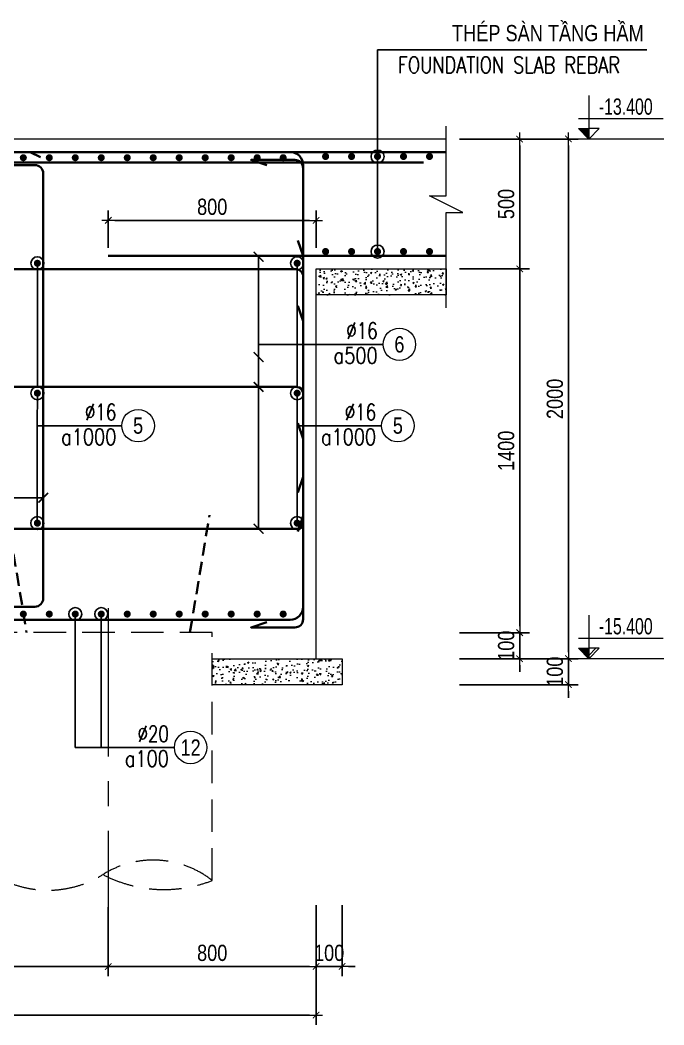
# Model space of a CAD drawing. Header units: millimetres. Extents: x -134772 to 84392, y -129535 to 67259.
# Drawn here: x 29416 to 31894, y 42337 to 46204 of the extents above; entities that cross this region are included whole.
import ezdxf
from ezdxf.enums import TextEntityAlignment as Align

# ---------------------------------------------------------------- set-up
doc = ezdxf.new("R2010")
doc.units = ezdxf.units.MM
doc.header["$MEASUREMENT"] = 0
doc.linetypes.add('CENTER2', pattern=[28.575, 19.05, -3.175, 3.175, -3.175])
doc.linetypes.add('HIDDEN', pattern=[0.375, 0.25, -0.125])
doc.layers.get('Defpoints').update_dxf_attribs({"color": 252})
for name, color, linetype, lineweight in [('KC-TRUC', 5, 'CENTER2', 18), ('NDC_S_BREAK-LINE', 1, 'Continuous', 15), ('NDC_S_CONTINUOUS', 3, 'Continuous', 20), ('NDC_S_DIM', 1, 'Continuous', 9), ('NDC_S_ENG TITLE', 3, 'Continuous', 20), ('NDC_S_HATCH MATERIAL', 8, 'Continuous', 13), ('NDC_S_LEADER', 1, 'Continuous', 9), ('NDC_S_REBAR', 4, 'Continuous', 35), ('NDC_S_THIN LINE', 1, 'Continuous', 5), ('NDC_S_VN TEXT', 7, 'Continuous', 9)]:
    doc.layers.add(name, color=color, linetype=linetype, lineweight=lineweight)
doc.styles.add('ARIAL', font='arial.ttf', dxfattribs={"width": 0.8})
doc.styles.add('NDC_ARIAL', font='arial.ttf', dxfattribs={"width": 0.8})
doc.styles.add('NDC_ROMANS', font='romans.shx', dxfattribs={"width": 0.8})
doc.dimstyles.new('NDC_1-25', dxfattribs={"dimscale": 25, "dimtxt": 2.5, "dimasz": 1, "dimexe": 1.5, "dimexo": 0, "dimgap": 0.8, "dimtad": 1, "dimdec": 0, "dimdsep": 46, "dimtxsty": 'NDC_ARIAL', "dimblk": 'DIMMARK', "dimcen": 49999.938995, "dimdle": 1.5, "dimclrd": 1, "dimclre": 1, "dimclrt": 3, "dimadec": 0, "dimazin": 0, "dimtfac": 1, "dimtdec": 0, "dimtix": 1, "dimtmove": 2, "dimatfit": 3, "dimfxl": 1, "dimarcsym": 0})

# ---------------------------------------------------------------- blocks, each defined once
blk = doc.blocks.new('DIMMARK')
at = {"layer": 'NDC_S_DIM', "color": 1}
blk.add_line((-1.5, 0), (1, 0), dxfattribs=at)
at = {"layer": 'NDC_S_DIM', "color": 2, "const_width": 0.15}
blk.add_lwpolyline([(-0.5, -0.5), (0.5, 0.5)], dxfattribs=at)
blk = doc.blocks.new('*D355')
at = {"layer": 'Defpoints', "color": 0, "transparency": 16777216}
for p in [(29755.4, 45433.5), (29755.4, 45328.1), (30555.4, 45328.1)]:
    blk.add_point(p, dxfattribs=at)
at = {"layer": 'NDC_S_DIM', "color": 1, "lineweight": -2, "transparency": 16777216}
for p, q in [((29755.4, 45328.1), (29755.4, 45471)), ((30555.4, 45328.1), (30555.4, 45471)), ((30530.4, 45433.5), (29780.4, 45433.5))]:
    blk.add_line(p, q, dxfattribs=at)
at = {"layer": 'NDC_S_DIM', "color": 1, "lineweight": -2, "transparency": 16777216, "xscale": 25, "yscale": 25, "zscale": 25, "rotation": 180}
blk.add_blockref('DIMMARK', (29755.4, 45433.5), dxfattribs=at)
at = {"layer": 'NDC_S_DIM', "color": 1, "lineweight": -2, "transparency": 16777216, "xscale": 25, "yscale": 25, "zscale": 25}
blk.add_blockref('DIMMARK', (30555.4, 45433.5), dxfattribs=at)
at = {"layer": 'NDC_S_DIM', "color": 3, "transparency": 16777216, "insert": (30155.4, 45485.4), "char_height": 62.5, "attachment_point": 5, "style": 'NDC_ARIAL'}
blk.add_mtext('800', dxfattribs=at)
blk = doc.blocks.new('*D357')
at = {"layer": 'Defpoints', "color": 0, "transparency": 16777216}
for p in [(31106.7, 45246.5), (31338.8, 45246.5), (31106.7, 43846.8)]:
    blk.add_point(p, dxfattribs=at)
at = {"layer": 'NDC_S_DIM', "color": 1, "lineweight": -2, "transparency": 16777216}
for p, q in [((31106.7, 45246.5), (31376.3, 45246.5)), ((31338.8, 43871.8), (31338.8, 45221.5)), ((31106.7, 43846.8), (31376.3, 43846.8))]:
    blk.add_line(p, q, dxfattribs=at)
at = {"layer": 'NDC_S_DIM', "color": 1, "lineweight": -2, "transparency": 16777216, "xscale": 25, "yscale": 25, "zscale": 25}
for p, rotation in [((31338.8, 45246.5), 90), ((31338.8, 43846.8), 270)]:
    blk.add_blockref('DIMMARK', p, dxfattribs=dict(at, rotation=rotation))
at = {"layer": 'NDC_S_DIM', "color": 3, "transparency": 16777216, "insert": (31286.9, 44546.6), "char_height": 62.5, "attachment_point": 5, "rotation": 90, "style": 'NDC_ARIAL'}
blk.add_mtext('1400', dxfattribs=at)
blk = doc.blocks.new('*D358')
at = {"layer": 'Defpoints', "color": 0, "transparency": 16777216}
for p in [(31106.7, 43846.8), (31338.8, 43846.8), (31106.7, 43746.5)]:
    blk.add_point(p, dxfattribs=at)
at = {"layer": 'NDC_S_DIM', "color": 1, "lineweight": -2, "transparency": 16777216}
for p, q in [((31338.8, 43871.8), (31338.8, 43896.8)), ((31106.7, 43846.8), (31376.3, 43846.8)), ((31338.8, 43746.5), (31338.8, 43846.8)), ((31106.7, 43746.5), (31376.3, 43746.5)), ((31338.8, 43721.5), (31338.8, 43696.5))]:
    blk.add_line(p, q, dxfattribs=at)
at = {"layer": 'NDC_S_DIM', "color": 1, "lineweight": -2, "transparency": 16777216, "xscale": 25, "yscale": 25, "zscale": 25}
for p, rotation in [((31338.8, 43846.8), 270), ((31338.8, 43746.5), 90)]:
    blk.add_blockref('DIMMARK', p, dxfattribs=dict(at, rotation=rotation))
at = {"layer": 'NDC_S_DIM', "color": 3, "transparency": 16777216, "insert": (31286.9, 43796.6), "char_height": 62.5, "attachment_point": 5, "rotation": 90, "style": 'NDC_ARIAL'}
blk.add_mtext('100', dxfattribs=at)
blk = doc.blocks.new('*D359')
at = {"layer": 'Defpoints', "color": 0, "transparency": 16777216}
for p in [(31106.7, 45746.5), (31526.3, 45746.5), (31106.7, 43746.6)]:
    blk.add_point(p, dxfattribs=at)
at = {"layer": 'NDC_S_DIM', "color": 1, "lineweight": -2, "transparency": 16777216}
for p, q in [((31106.7, 45746.5), (31563.8, 45746.5)), ((31526.3, 43771.6), (31526.3, 45721.5)), ((31106.7, 43746.6), (31563.8, 43746.6))]:
    blk.add_line(p, q, dxfattribs=at)
at = {"layer": 'NDC_S_DIM', "color": 1, "lineweight": -2, "transparency": 16777216, "xscale": 25, "yscale": 25, "zscale": 25}
for p, rotation in [((31526.3, 45746.5), 90), ((31526.3, 43746.6), 270)]:
    blk.add_blockref('DIMMARK', p, dxfattribs=dict(at, rotation=rotation))
at = {"layer": 'NDC_S_DIM', "color": 3, "transparency": 16777216, "insert": (31474.4, 44746.5), "char_height": 62.5, "attachment_point": 5, "rotation": 90, "style": 'NDC_ARIAL'}
blk.add_mtext('2000', dxfattribs=at)
blk = doc.blocks.new('*D360')
at = {"layer": 'Defpoints', "color": 0, "transparency": 16777216}
for p in [(31106.7, 43746.6), (31526.3, 43746.6), (31106.7, 43646.6)]:
    blk.add_point(p, dxfattribs=at)
at = {"layer": 'NDC_S_DIM', "color": 1, "lineweight": -2, "transparency": 16777216}
for p, q in [((31526.3, 43771.6), (31526.3, 43796.6)), ((31106.7, 43746.6), (31563.8, 43746.6)), ((31526.3, 43646.6), (31526.3, 43746.6)), ((31106.7, 43646.6), (31563.8, 43646.6)), ((31526.3, 43621.6), (31526.3, 43596.6))]:
    blk.add_line(p, q, dxfattribs=at)
at = {"layer": 'NDC_S_DIM', "color": 1, "lineweight": -2, "transparency": 16777216, "xscale": 25, "yscale": 25, "zscale": 25}
for p, rotation in [((31526.3, 43746.6), 270), ((31526.3, 43646.6), 90)]:
    blk.add_blockref('DIMMARK', p, dxfattribs=dict(at, rotation=rotation))
at = {"layer": 'NDC_S_DIM', "color": 3, "transparency": 16777216, "insert": (31474.4, 43696.6), "char_height": 62.5, "attachment_point": 5, "rotation": 90, "style": 'NDC_ARIAL'}
blk.add_mtext('100', dxfattribs=at)
blk = doc.blocks.new('kata_block_THEP')
at = {"layer": 'NDC_S_REBAR', "color": 0}
for p, q in [((-0.5, 0), (0.5, 0)), ((-0.35, 0.35), (0.35, -0.35)), ((0.35, 0.35), (-0.35, -0.35)), ((0, 0.5), (0, -0.5))]:
    blk.add_line(p, q, dxfattribs=at)
at = {"layer": 'NDC_S_REBAR', "color": 0, "const_width": 0.0833}
blk.add_lwpolyline([(-0.5, 0, 1), (0.5, 0, 1), (-0.5, 0, 1)], format="xyb", dxfattribs=at)
blk = doc.blocks.new('*U277')
at = {"layer": 'NDC_S_REBAR', "xscale": 25, "yscale": 25, "zscale": 25}
blk.add_blockref('kata_block_THEP', (0, 0), dxfattribs=at)
blk = doc.blocks.new('*U278')
at = {"layer": 'NDC_S_CONTINUOUS', "color": 0, "linetype": 'ByBlock', "lineweight": -2, "transparency": 16777216}
for p in [(0, 0), (100, 0), (200, 0), (300, 0), (400, 0), (500, 0), (600, 0), (700, 0), (800, 0), (900, 0), (1000, 0), (1100, 0), (1200, 0), (1300, 0), (1400, 0), (1500, 0), (1600, 0), (1700, 0), (1800, 0), (1900, 0), (2000, 0), (2100, 0), (2200, 0), (2300, 0), (2400, 0), (2500, 0), (2600, 0), (2700, 0), (2800, 0), (2900, 0), (3000, 0), (3100, 0), (3200, 0), (3300, 0), (3400, 0), (3500, 0), (3600, 0), (3700, 0), (3800, 0)]:
    blk.add_blockref('*U277', p, dxfattribs=at)
blk = doc.blocks.new('*D361')
at = {"layer": 'Defpoints', "color": 0, "transparency": 16777216}
for p in [(26555.4, 42797.6), (30555.4, 42797.6), (30555.4, 42374.8)]:
    blk.add_point(p, dxfattribs=at)
at = {"layer": 'NDC_S_DIM', "color": 1, "lineweight": -2, "transparency": 16777216}
for p, q in [((26555.4, 42797.6), (26555.4, 42337.3)), ((30555.4, 42797.6), (30555.4, 42337.3)), ((26580.4, 42374.8), (30530.4, 42374.8))]:
    blk.add_line(p, q, dxfattribs=at)
at = {"layer": 'NDC_S_DIM', "color": 1, "lineweight": -2, "transparency": 16777216, "xscale": 25, "yscale": 25, "zscale": 25, "rotation": 180}
blk.add_blockref('DIMMARK', (26555.4, 42374.8), dxfattribs=at)
at = {"layer": 'NDC_S_DIM', "color": 1, "lineweight": -2, "transparency": 16777216, "xscale": 25, "yscale": 25, "zscale": 25}
blk.add_blockref('DIMMARK', (30555.4, 42374.8), dxfattribs=at)
at = {"layer": 'NDC_S_DIM', "color": 3, "transparency": 16777216, "insert": (28555.4, 42426.7), "char_height": 62.5, "attachment_point": 5, "style": 'NDC_ARIAL'}
blk.add_mtext('4000', dxfattribs=at)
blk = doc.blocks.new('*D362')
at = {"layer": 'Defpoints', "color": 0, "transparency": 16777216}
for p in [(30555.4, 42797.6), (30655.4, 42797.6), (30655.4, 42562.3)]:
    blk.add_point(p, dxfattribs=at)
at = {"layer": 'NDC_S_DIM', "color": 1, "lineweight": -2, "transparency": 16777216}
for p, q in [((30555.4, 42797.6), (30555.4, 42524.8)), ((30655.4, 42797.6), (30655.4, 42524.8)), ((30530.4, 42562.3), (30505.4, 42562.3)), ((30555.4, 42562.3), (30655.4, 42562.3)), ((30680.4, 42562.3), (30705.4, 42562.3))]:
    blk.add_line(p, q, dxfattribs=at)
at = {"layer": 'NDC_S_DIM', "color": 1, "lineweight": -2, "transparency": 16777216, "xscale": 25, "yscale": 25, "zscale": 25}
blk.add_blockref('DIMMARK', (30555.4, 42562.3), dxfattribs=at)
at = {"layer": 'NDC_S_DIM', "color": 1, "lineweight": -2, "transparency": 16777216, "xscale": 25, "yscale": 25, "zscale": 25, "rotation": 180}
blk.add_blockref('DIMMARK', (30655.4, 42562.3), dxfattribs=at)
at = {"layer": 'NDC_S_DIM', "color": 3, "transparency": 16777216, "insert": (30605.4, 42614.2), "char_height": 62.5, "attachment_point": 5, "style": 'NDC_ARIAL'}
blk.add_mtext('100', dxfattribs=at)
blk = doc.blocks.new('*D363')
at = {"layer": 'Defpoints', "color": 0, "transparency": 16777216}
for p in [(29755.4, 42790.2), (30555.4, 42797.6), (30555.4, 42562.3)]:
    blk.add_point(p, dxfattribs=at)
at = {"layer": 'NDC_S_DIM', "color": 1, "lineweight": -2, "transparency": 16777216}
for p, q in [((29755.4, 42790.2), (29755.4, 42524.8)), ((30555.4, 42797.6), (30555.4, 42524.8)), ((29780.4, 42562.3), (30530.4, 42562.3))]:
    blk.add_line(p, q, dxfattribs=at)
at = {"layer": 'NDC_S_DIM', "color": 1, "lineweight": -2, "transparency": 16777216, "xscale": 25, "yscale": 25, "zscale": 25, "rotation": 180}
blk.add_blockref('DIMMARK', (29755.4, 42562.3), dxfattribs=at)
at = {"layer": 'NDC_S_DIM', "color": 1, "lineweight": -2, "transparency": 16777216, "xscale": 25, "yscale": 25, "zscale": 25}
blk.add_blockref('DIMMARK', (30555.4, 42562.3), dxfattribs=at)
at = {"layer": 'NDC_S_DIM', "color": 3, "transparency": 16777216, "insert": (30155.4, 42614.2), "char_height": 62.5, "attachment_point": 5, "style": 'NDC_ARIAL'}
blk.add_mtext('800', dxfattribs=at)
blk = doc.blocks.new('*U279')
at = {"layer": 'NDC_S_REBAR', "xscale": 25, "yscale": 25, "zscale": 25}
blk.add_blockref('kata_block_THEP', (0, 0), dxfattribs=at)
blk = doc.blocks.new('*U280')
at = {"layer": 'NDC_S_CONTINUOUS', "color": 0, "linetype": 'ByBlock', "lineweight": -2, "transparency": 16777216}
for p in [(0, 0), (100, 0), (200, 0), (300, 0), (400, 0), (500, 0), (600, 0), (700, 0), (800, 0), (900, 0), (1000, 0), (1100, 0), (1200, 0), (1300, 0), (1400, 0), (1500, 0), (1600, 0), (1700, 0), (1800, 0), (1900, 0), (2000, 0), (2100, 0), (2200, 0), (2300, 0), (2400, 0), (2500, 0), (2600, 0), (2700, 0), (2800, 0), (2900, 0), (3000, 0), (3100, 0), (3200, 0), (3300, 0), (3400, 0), (3500, 0), (3600, 0), (3700, 0), (3800, 0)]:
    blk.add_blockref('*U279', p, dxfattribs=at)
blk = doc.blocks.new('*U283')
at = {"layer": 'NDC_S_REBAR', "xscale": 25, "yscale": 25, "zscale": 25}
blk.add_blockref('kata_block_THEP', (0, 0), dxfattribs=at)
blk = doc.blocks.new('*U284')
at = {"layer": 'NDC_S_CONTINUOUS', "color": 0, "linetype": 'ByBlock', "lineweight": -2, "transparency": 16777216}
for p in [(0, 0), (100, 0), (200, 0), (300, 0), (400, 0)]:
    blk.add_blockref('*U283', p, dxfattribs=at)
blk = doc.blocks.new('*U285')
at = {"layer": 'NDC_S_REBAR', "xscale": 25, "yscale": 25, "zscale": 25}
blk.add_blockref('kata_block_THEP', (0, 0), dxfattribs=at)
blk = doc.blocks.new('*U286')
at = {"layer": 'NDC_S_CONTINUOUS', "color": 0, "linetype": 'ByBlock', "lineweight": -2, "transparency": 16777216}
for p in [(0, 0), (100, 0), (200, 0), (300, 0), (400, 0)]:
    blk.add_blockref('*U285', p, dxfattribs=at)
blk = doc.blocks.new('*D367')
at = {"layer": 'Defpoints', "color": 0, "transparency": 16777216}
for p in [(28555.4, 42790.2), (29755.4, 42790.2), (28555.4, 42562.3)]:
    blk.add_point(p, dxfattribs=at)
at = {"layer": 'NDC_S_DIM', "color": 1, "lineweight": -2, "transparency": 16777216}
for p, q in [((28555.4, 42790.2), (28555.4, 42524.8)), ((29755.4, 42790.2), (29755.4, 42524.8)), ((29730.4, 42562.3), (28580.4, 42562.3))]:
    blk.add_line(p, q, dxfattribs=at)
at = {"layer": 'NDC_S_DIM', "color": 1, "lineweight": -2, "transparency": 16777216, "xscale": 25, "yscale": 25, "zscale": 25, "rotation": 180}
blk.add_blockref('DIMMARK', (28555.4, 42562.3), dxfattribs=at)
at = {"layer": 'NDC_S_DIM', "color": 1, "lineweight": -2, "transparency": 16777216, "xscale": 25, "yscale": 25, "zscale": 25}
blk.add_blockref('DIMMARK', (29755.4, 42562.3), dxfattribs=at)
at = {"layer": 'NDC_S_DIM', "color": 3, "transparency": 16777216, "insert": (29155.4, 42614.2), "char_height": 62.5, "attachment_point": 5, "style": 'NDC_ARIAL'}
blk.add_mtext('1200', dxfattribs=at)
blk = doc.blocks.new('*U291')
at = {"layer": 'NDC_S_REBAR', "xscale": 25, "yscale": 25, "zscale": 25}
blk.add_blockref('kata_block_THEP', (0, 0), dxfattribs=at)
blk = doc.blocks.new('*U292')
at = {"layer": 'NDC_S_CONTINUOUS', "color": 0, "linetype": 'ByBlock', "lineweight": -2, "transparency": 16777216}
for p in [(0, 0), (500, 0), (1000, 0)]:
    blk.add_blockref('*U291', p, dxfattribs=at)
blk = doc.blocks.new('*D368')
at = {"layer": 'Defpoints', "color": 0, "transparency": 16777216}
for p in [(31106.7, 45746.5), (31338.8, 45746.5), (31106.7, 45246.5)]:
    blk.add_point(p, dxfattribs=at)
at = {"layer": 'NDC_S_DIM', "color": 1, "lineweight": -2, "transparency": 16777216}
for p, q in [((31106.7, 45746.5), (31376.3, 45746.5)), ((31338.8, 45271.5), (31338.8, 45721.5)), ((31106.7, 45246.5), (31376.3, 45246.5))]:
    blk.add_line(p, q, dxfattribs=at)
at = {"layer": 'NDC_S_DIM', "color": 1, "lineweight": -2, "transparency": 16777216, "xscale": 25, "yscale": 25, "zscale": 25}
for p, rotation in [((31338.8, 45746.5), 90), ((31338.8, 45246.5), 270)]:
    blk.add_blockref('DIMMARK', p, dxfattribs=dict(at, rotation=rotation))
at = {"layer": 'NDC_S_DIM', "color": 3, "transparency": 16777216, "insert": (31286.9, 45496.5), "char_height": 62.5, "attachment_point": 5, "rotation": 90, "style": 'NDC_ARIAL'}
blk.add_mtext('500', dxfattribs=at)
blk = doc.blocks.new('*U293')
at = {"layer": 'NDC_S_REBAR', "xscale": 25, "yscale": 25, "zscale": 25}
blk.add_blockref('kata_block_THEP', (0, 0), dxfattribs=at)
blk = doc.blocks.new('*U294')
at = {"layer": 'NDC_S_CONTINUOUS', "color": 0, "linetype": 'ByBlock', "lineweight": -2, "transparency": 16777216}
for p in [(0, 0), (500, 0), (1000, 0)]:
    blk.add_blockref('*U293', p, dxfattribs=at)
blk = doc.blocks.new('*U633')
blk.add_circle((2.5, 0), 2.5)
at = {"layer": 'NDC_S_VN TEXT', "color": 3, "style": 'NDC_ROMANS'}
for tag, width, p in [('DK2', 0.75, (-0.85, 0.85)), ('KC2', 0.8, (-0.85, -2.97))]:
    blk.add_attdef(tag, text='', height=2.5, dxfattribs=dict(at, width=width)).set_placement(p, align=Align.RIGHT)
at = {"layer": 'NDC_S_VN TEXT', "color": 7, "style": 'ARIAL', "width": 0.8}
blk.add_attdef('SH3', text='', height=2.5, dxfattribs=at).set_placement((2.5, 0), align=Align.MIDDLE)
blk = doc.blocks.new('CD')
blk.add_hatch(color=2).paths.add_polyline_path([(0, 160), (-161, 160), (0, 0)])
at = {"ltscale": 50}
h = blk.add_hatch(dxfattribs=at)
h.set_pattern_fill('ANSI31', color=8, scale=140.625054, style=0)
h.set_pattern_definition([(45, (6e-10, 0), (-315.7, 315.7), [])])
h.paths.add_polyline_path([(0, 160), (0, 0), (161, 160)])
at = {"color": 8, "ltscale": 50}
for p, q in [((-159, 314), (1147, 314)), ((1156, 0), (-164, 0))]:
    blk.add_line(p, q, dxfattribs=at)
for points in [[(0, 669), (0, 0)], [(0, 0), (-161, 160), (0, 160)], [(0, 0), (161, 160), (0, 160)]]:
    blk.add_lwpolyline(points, dxfattribs=at)
at = {"color": 3, "style": 'NDC_ARIAL', "width": 0.7}
blk.add_attdef('COT', (154, 375), '', height=250, dxfattribs=at)
blk = doc.blocks.new('*U295')
at = {"layer": 'KC-TRUC', "ltscale": 30}
blk.add_line((0, 193.8), (0, -1004.2), dxfattribs=at)
at = {"layer": 'NDC_S_HATCH MATERIAL', "color": 2, "linetype": 'HIDDEN', "ltscale": 500}
blk.add_lwpolyline([(400, -854.8), (400, 99.3), (-400, 99.3), (-400, -854.8)], dxfattribs=at)
for centre, major_axis, start_param, end_param in [((173.3, -1142.7), (-259.2, 259.2), -1.452433, -0.227584), ((-231.6, -492.3), (-282.6, 282.6), 1.921341, 2.912184), ((215, -379), (360.9, 360.9), 3.446929, 4.297833)]:
    blk.add_ellipse(centre, major_axis=major_axis, ratio=1, start_param=start_param, end_param=end_param, dxfattribs=at)
at = {"layer": 'NDC_S_REBAR', "linetype": 'HIDDEN', "ltscale": 200}
for p, q in [((-389.4, 550.9), (-314.3, 100)), ((314.3, 100), (389.4, 550.9))]:
    blk.add_line(p, q, dxfattribs=at)

msp = doc.modelspace()

# ---------------------------------------------------------------- hatches: boundary and pattern name
at = {"layer": 'NDC_S_HATCH MATERIAL'}
h = msp.add_hatch(dxfattribs=at)
h.set_pattern_fill('AR-CONC', color=256, scale=8)
h.set_pattern_definition([(50, (20255.415, 71866.624), (57.380815, -5.02017), [6, -66]), (355, (20255.415, 71866.624), (-11.10011, 60.17537), [4.8, -52.8]), (100.45144, (20260.197, 71866.205), (46.28071, 55.1552), [5.09922, -56.09137]), (46.1842, (20255.415, 71882.624), (85.3793, -13.24154), [9, -99]), (96.63564, (20262.53, 71881.52), (74.77296, 77.9295), [7.64883, -84.1371]), (351.18416, (20255.415, 71882.62), (74.77296, 77.9295), [7.2, -79.2]), (21, (20263.415, 71878.624), (47.752564, -32.20951), [6, -66]), (326, (20263.415, 71878.624), (19.46523, 58.012), [4.8, -52.8]), (71.45144, (20267.394, 71875.94), (67.21779, 25.80249), [5.09922, -56.09137]), (37.5, (20255.415, 71866.624), (0.972788, 26.631508), [0, -52.16, 0, -53.6, 0, -53]), (7.5, (20255.415, 71866.624), (21.045563, 31.552937), [0, -30.56, 0, -50.96, 0, -20.2]), (327.5, (20237.575, 71866.624), (42.705795, -1.80439), [0, -20, 0, -62.4, 0, -82.8]), (317.5, (20229.575, 71866.624), (46.654894, 8.0084), [0, -26, 0, -41.44, 0, -58.8])])
h.paths.add_polyline_path([(30555.4, 45246.5), (31055.4, 45246.5), (31055.4, 45146.5), (30555.4, 45146.5)])
h = msp.add_hatch(dxfattribs=at)
h.set_pattern_fill('AR-CONC', color=256, scale=8)
h.set_pattern_definition([(50, (19255.393, 70366.707), (57.380815, -5.02017), [6, -66]), (355, (19255.39, 70366.707), (-11.10011, 60.17537), [4.8, -52.8]), (100.45144, (19260.175, 70366.29), (46.28071, 55.1552), [5.09922, -56.09137]), (46.1842, (19255.39, 70382.71), (85.3793, -13.24154), [9, -99]), (96.63564, (19262.51, 70381.6), (74.77296, 77.92949), [7.64883, -84.1371]), (351.18416, (19255.39, 70382.71), (74.77296, 77.9295), [7.2, -79.2]), (21, (19263.393, 70378.707), (47.752564, -32.20951), [6, -66]), (326, (19263.39, 70378.707), (19.46523, 58.012), [4.8, -52.8]), (71.45144, (19267.37, 70376.02), (67.21779, 25.80249), [5.09922, -56.09137]), (37.5, (19255.393, 70366.707), (0.972788, 26.631508), [0, -52.16, 0, -53.6, 0, -53]), (7.5, (19255.393, 70366.707), (21.045563, 31.552937), [0, -30.56, 0, -50.96, 0, -20.2]), (327.5, (19237.553, 70366.707), (42.705795, -1.80439), [0, -20, 0, -62.4, 0, -82.8]), (317.5, (19229.553, 70366.707), (46.654894, 8.0084), [0, -26, 0, -41.44, 0, -58.8])])
h.paths.add_polyline_path([(30155.4, 43746.4), (30655.4, 43746.6), (30655.4, 43646.6), (30155.4, 43646.4)])

# ---------------------------------------------------------------- linework, layer by layer
at = {"layer": 'NDC_S_BREAK-LINE'}
msp.add_lwpolyline([(31055.4, 45096.5), (31055.4, 45464.5), (31119.4, 45464.5), (30991.4, 45528.5), (31055.4, 45528.5), (31055.4, 45796.5)], dxfattribs=at)
at = {"layer": 'NDC_S_CONTINUOUS', "ltscale": 4}
for p, q in [((31055.4, 45746.5), (28905.4, 45746.5)), ((30555.4, 45246.5), (31055.4, 45246.5)), ((30555.4, 43746.5), (30555.4, 45246.5)), ((30155.4, 43746.3), (30555.4, 43746.5))]:
    msp.add_line(p, q, dxfattribs=at)
at = {"layer": 'NDC_S_HATCH MATERIAL'}
for points in [[(30555.4, 45246.5), (31055.4, 45246.5), (31055.4, 45146.5), (30555.4, 45146.5)], [(30155.4, 43746.4), (30655.4, 43746.6), (30655.4, 43646.6), (30155.4, 43646.4)]]:
    msp.add_lwpolyline(points, close=True, dxfattribs=at)
at = {"layer": 'NDC_S_REBAR', "linetype": 'HIDDEN'}
msp.add_line((26116.9, 45656.3), (30968.9, 45656.3), dxfattribs=at)
at = {"layer": 'NDC_S_REBAR', "ltscale": 0.005}
msp.add_line((31055.4, 45296.5), (29755.4, 45296.5), dxfattribs=at)
for points in [[(26625.5, 45356.5), (26605.5, 45296.5), (26605.5, 45646.5, -0.414214), (26655.5, 45696.5), (30455.4, 45696.5, -0.414214), (30505.4, 45646.5), (30505.4, 45296.5), (30485.4, 45356.5)], [(29365.3, 43966.8), (29305.3, 43946.8), (29473.3, 43946.8, 0.414214), (29505.3, 43978.8), (29505.3, 45614.4, 0.414214), (29473.3, 45646.4), (29305.3, 45646.4), (29365.3, 45626.4)], [(30365.3, 43886.8), (30305.3, 43866.8), (30473.3, 43866.8, 0.414214), (30505.3, 43898.8), (30505.3, 45634.4, 0.414214), (30473.3, 45666.4), (30305.3, 45666.4), (30365.3, 45646.4)], [(26625.5, 44236.8), (26605.5, 44296.8), (26605.5, 43946.8, 0.414214), (26655.5, 43896.8), (30455.4, 43896.8, 0.414214), (30505.4, 43946.8), (30505.4, 44296.8), (30485.4, 44236.8)]]:
    msp.add_lwpolyline(points, format="xyb", dxfattribs=at)
msp.add_lwpolyline([(31055.4, 45696.5), (29455.4, 45696.5), (29495.1, 45676.9)], dxfattribs=at)
at = {"layer": 'NDC_S_REBAR'}
for points in [[(26625.5, 45105.3), (26605.5, 45045.3), (26605.5, 45217.3, -0.414214), (26633.5, 45245.3), (30477.5, 45245.3, -0.414214), (30505.5, 45217.3), (30505.5, 45045.3), (30485.5, 45105.3)], [(26625.5, 44386.5), (26605.5, 44446.5), (26605.5, 44274.5, 0.414214), (26633.5, 44246.5), (30477.5, 44246.5, 0.414214), (30505.5, 44274.5), (30505.5, 44446.5), (30485.5, 44386.5)]]:
    msp.add_lwpolyline(points, format="xyb", dxfattribs=at)
at = {"layer": 'NDC_S_REBAR', "elevation": 0}
msp.add_lwpolyline([(26625.5, 44652.8), (26605.5, 44592.8), (26605.5, 44764.8, -0.414214), (26633.5, 44792.8), (30477.5, 44792.8, -0.414214), (30505.5, 44764.8), (30505.5, 44592.8), (30485.5, 44652.8)], format="xyb", dxfattribs=at)

# ---------------------------------------------------------------- block references
msp.add_blockref('*U295', (29755.4, 43747.7))
at = {"layer": 'NDC_S_CONTINUOUS', "xscale": -1, "rotation": 180}
msp.add_blockref('*U280', (26628.5, 45674.8, 0), dxfattribs=at)
at = {"layer": 'NDC_S_CONTINUOUS', "xscale": -1}
msp.add_blockref('*U286', (30991.8, 45679.5), dxfattribs=at)
at = {"layer": 'NDC_S_CONTINUOUS'}
for name, p, rotation in [('*U284', (30991.8, 45313.6), 180), ('*U294', (29482.5, 44268.5, 0), 90), ('*U292', (30482.3, 44268.5, 0), 90)]:
    msp.add_blockref(name, p, dxfattribs=dict(at, rotation=rotation))
msp.add_blockref('*U278', (26628.5, 43918.5, 0), dxfattribs=at)
at = {"layer": 'NDC_S_DIM', "xscale": 0.25, "yscale": 0.25, "zscale": 0.25}
for p, values in [((31604.8, 45746.5), {'COT': '-13.400'}), ((31604.8, 43746.6), {'COT': '-15.400'})]:
    msp.add_blockref('CD', p, dxfattribs=at).add_auto_attribs(values)
at = {"layer": 'NDC_S_DIM', "ltscale": 0.005, "xscale": 25, "yscale": 25, "zscale": 25}
for p, values in [((29807.7, 44643.3, 0), {'SH3': '5', 'DK2': '%%c16', 'KC2': 'a1000'}), ((30807.5, 44643.3, 0), {'SH3': '5', 'DK2': '%%c16', 'KC2': 'a1000'}), ((30009.7, 43405.1, 0), {'SH3': '12', 'DK2': '%%c20', 'KC2': 'a100'})]:
    msp.add_blockref('*U633', p, dxfattribs=at).add_auto_attribs(values)
at = {"layer": 'NDC_S_THIN LINE', "xscale": 25, "yscale": 25, "zscale": 25}
msp.add_blockref('*U633', (30813.3, 44956.5, 0), dxfattribs=at).add_auto_attribs({'SH3': '6', 'DK2': '%%c16', 'KC2': 'a500'})

# ---------------------------------------------------------------- texts
at = {"layer": 'NDC_S_VN TEXT', "insert": (31815.9, 46153.7), "char_height": 62.5, "attachment_point": 6, "rotation": 0, "style": 'NDC_ARIAL', "bg_fill": 3, "box_fill_scale": 1.2, "bg_fill_color": 256, "bg_fill_transparency": 0}
msp.add_mtext('THÉP SÀN TẦNG HẦM', dxfattribs=at)

# ---------------------------------------------------------------- dimensions: what is measured, and where the dimension line sits
at = {"layer": 'NDC_S_DIM'}
for base, p1, p2, angle, picture, middle in [((31526.3, 45746.5), (31106.7, 43746.6), (31106.7, 45746.5), 90, '*D359', (31474.4, 44746.5)), ((31338.8, 45746.5), (31106.7, 45246.5), (31106.7, 45746.5), 90, '*D368', (31286.9, 45496.5)), ((29755.4, 45433.5), (30555.4, 45328.1), (29755.4, 45328.1), 180, '*D355', (30155.4, 45485.4)), ((31338.8, 45246.5), (31106.7, 43846.8), (31106.7, 45246.5), 90, '*D357', (31286.9, 44546.6)), ((31338.8, 43846.8), (31106.7, 43746.5), (31106.7, 43846.8), 90, '*D358', (31286.9, 43796.6)), ((31526.3, 43746.6), (31106.7, 43646.6), (31106.7, 43746.6), 90, '*D360', (31474.4, 43696.6))]:
    dim = msp.add_linear_dim(base=base, p1=p1, p2=p2, angle=angle, dimstyle='NDC_1-25', dxfattribs=at)
    dim.commit()
    dim.dimension.update_dxf_attribs({"geometry": picture, "text_midpoint": middle})
for base, p1, p2, picture, middle in [((30555.4, 42374.8), (26555.4, 42797.6), (30555.4, 42797.6), '*D361', (28555.4, 42426.7)), ((28555.4, 42562.3), (29755.4, 42790.2), (28555.4, 42790.2), '*D367', (29155.4, 42614.2)), ((30555.4, 42562.3), (29755.4, 42790.2), (30555.4, 42797.6), '*D363', (30155.4, 42614.2)), ((30655.4, 42562.3), (30555.4, 42797.6), (30655.4, 42797.6), '*D362', (30605.4, 42614.2))]:
    dim = msp.add_linear_dim(base=base, p1=p1, p2=p2, dimstyle='NDC_1-25', dxfattribs=at)
    dim.commit()
    dim.dimension.update_dxf_attribs({"geometry": picture, "text_midpoint": middle})

# ---------------------------------------------------------------- leaders
at = {"layer": 'NDC_S_LEADER'}
for points in [[(30791.8, 45679.3), (30791.8, 46090.3), (31827.5, 46090.3)], [(30791.8, 45313.6), (30791.8, 46090.3), (31827.5, 46090.3)], [(29482.5, 45268.5, 0), (29482.5, 45143.3, 0), (29482.5, 44793.2, 0)], [(30482.3, 45268.5, 0), (30482.3, 45143.3, 0), (30482.3, 44793.2, 0)], [(29482.5, 44768.5, 0), (29482.3, 44643.3, 0), (29807.7, 44643.3, 0)], [(30482.3, 44768.5, 0), (30482.1, 44643.3, 0), (30807.5, 44643.3, 0)], [(29482.3, 44268.5, 0), (29482.3, 44643.3, 0), (29807.7, 44643.3, 0)], [(30482.1, 44268.5, 0), (30482.1, 44643.3, 0), (30807.5, 44643.3, 0)], [(29628.5, 43918.5, 0), (29628.5, 43405.1, 0), (30009.7, 43405.1, 0)], [(29728.5, 43918.5, 0), (29728.5, 43405.1, 0), (29959.7, 43405.1, 0)]]:
    msp.add_leader(points, dimstyle='NDC_1-25', override={"dimasz": 2, "dimldrblk": 'DotBlank'}, dxfattribs=at)
at = {"layer": 'NDC_S_LEADER', "ltscale": 0.005}
for points in [[(30333.8, 45293.3), (30333.8, 44956.5), (30813.3, 44956.5)], [(30333.8, 44246.5), (30333.8, 44956.5), (30813.3, 44956.5)], [(30333.8, 44792.8), (30333.8, 44956.5), (30813.3, 44956.5)], [(30333.8, 44907.5), (30333.8, 44956.5), (30813.3, 44956.5)], [(29505.3, 44366.2), (28640.1, 44366.2)]]:
    msp.add_leader(points, dimstyle='NDC_1-25', override={"dimasz": 1.5, "dimldrblk": 'ARCHTICK'}, dxfattribs=at)

# ---------------------------------------------------------------- next in the draw order: texts
at = {"layer": 'NDC_S_ENG TITLE', "insert": (30869.9, 46031.6), "char_height": 62.5, "attachment_point": 4, "rotation": 360, "style": 'NDC_ROMANS', "bg_fill": 3, "box_fill_scale": 1.2, "bg_fill_color": 256, "bg_fill_transparency": 0}
msp.add_mtext('FOUNDATION SLAB REBAR', dxfattribs=at)

doc.saveas('drawing.dxf')
